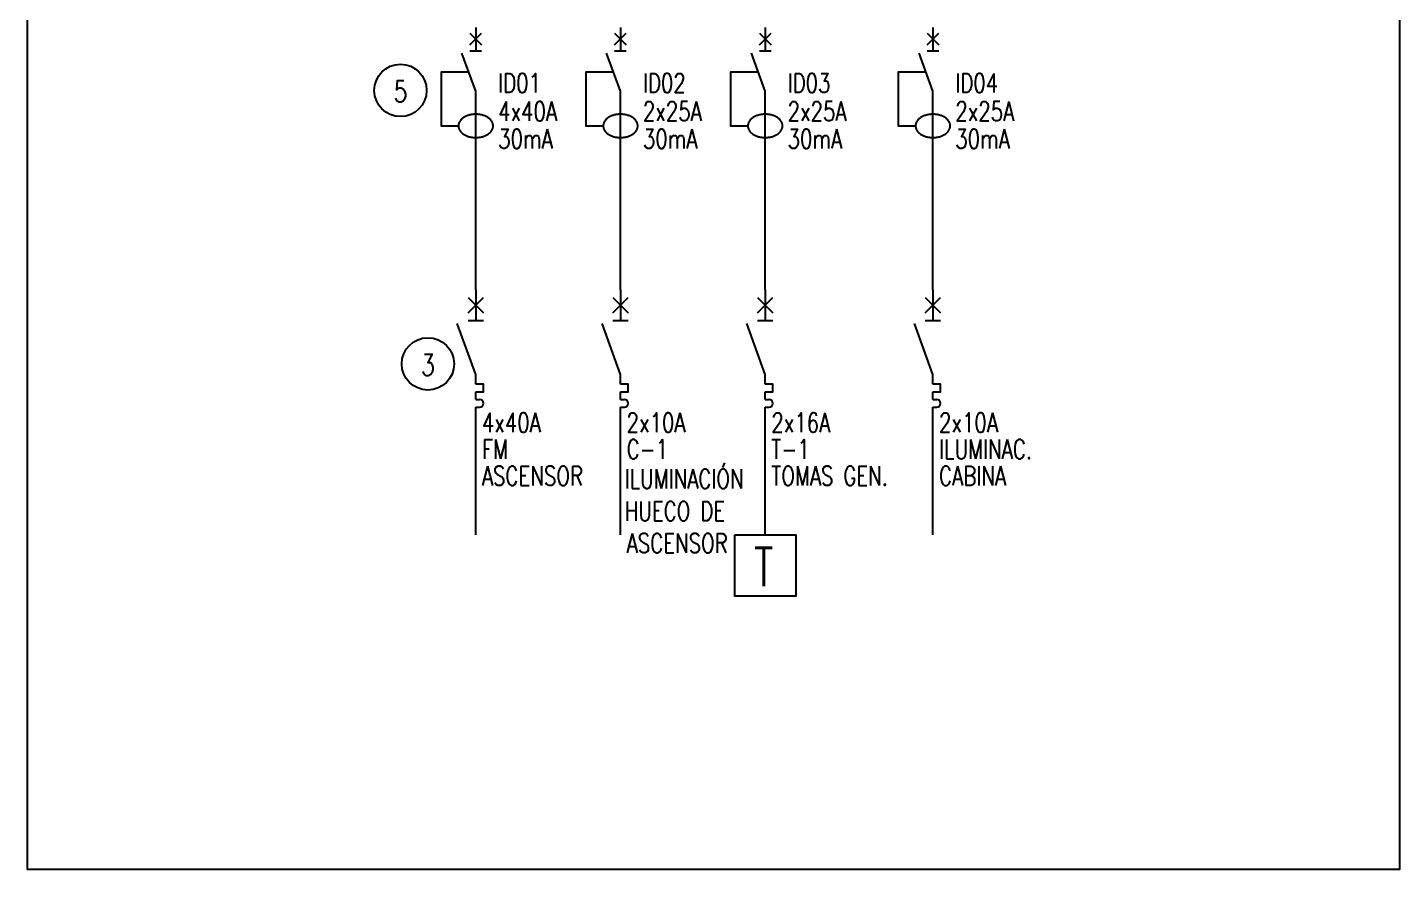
# Model space of a CAD drawing. Extents: x 3671.6 to 3684.4, y 1743.6 to 1759.8.
# Drawn here: x 3671.64 to 3684.43, y 1743.63 to 1751.48 of the extents above; entities that cross this region are included whole.
import ezdxf

# ---------------------------------------------------------------- set-up
doc = ezdxf.new("R2010")
doc.units = 0
doc.layers.get('0').update_dxf_attribs({"linetype": 'CONTINUOUS'})
for name, color, linetype in [('0-COUNTAREA', 152, 'CONTINUOUS'), ('OCJ-ESQUEMAS_UNIFILARES-C0', 170, 'CONTINUOUS'), ('OCJ-ESQUEMAS_UNIFILARES-C2', 10, 'CONTINUOUS'), ('OCJ-ESQUEMAS_UNIFILARES-CO', 7, 'CONTINUOUS')]:
    doc.layers.add(name, color=color, linetype=linetype)
doc.styles.add('OCJ-ESQUEMAS_UNIFILARES-C0', font='ROMANS.SHX', dxfattribs={"width": 0.75, "height": 0.175})

# ---------------------------------------------------------------- blocks, each defined once
blk = doc.blocks.new('OCJ-ESQUEMAS_UNIFILARES-CO')
for p, q in [((0, -1.013), (0.045, -1.013)), ((0, -1.103), (0.045, -1.103))]:
    blk.add_line(p, q)
for points in [[(-0.09, 0.177), (0.09, -0.003)], [(-0.09, -0.003), (0.09, 0.177)], [(0, 0.267), (0, -0.093)], [(0, -0.72), (-0.215, -0.128)], [(-0.09, -0.093), (0.09, -0.093)], [(0, -0.833), (0, -0.72)], [(0, -0.923), (0.09, -0.923), (0.09, -0.833), (0, -0.833)], [(0, -1.013), (0, -0.923)], [(0, -1.215), (0, -1.103)]]:
    blk.add_lwpolyline(points)
blk.add_arc((0.045, -1.058), 0.045, 270, 90)
blk = doc.blocks.new('*U20')
at = {"layer": 'OCJ-ESQUEMAS_UNIFILARES-CO', "style": 'OCJ-ESQUEMAS_UNIFILARES-C0', "width": 0.75}
for s, p in [('ILUMINACIÓN', (3677.206, 1747.183)), ('HUECO DE', (3677.206, 1746.883)), ('ASCENSOR', (3677.225, 1746.583))]:
    blk.add_text(s, height=0.18, dxfattribs=at).set_placement(p)
blk = doc.blocks.new('OCJ-ESQUEMAS_UNIFILARES-C0')
for points in [[(0, 0.177), (0, -0.093)], [(-0.068, 0.11), (0.068, -0.025)], [(-0.068, -0.025), (0.068, 0.11)], [(0, -0.565), (-0.162, -0.121)], [(-0.068, -0.093), (0.068, -0.093)], [(-0.081, -0.343), (-0.405, -0.343), (-0.405, -0.97), (-0.203, -0.97)], [(0, -1.308), (0, -0.565)]]:
    blk.add_lwpolyline(points)
blk.add_polyline3d([(0.203, -0.97, 0), (0.202, -0.963, 0), (0.202, -0.957, 0), (0.2, -0.95, 0), (0.199, -0.944, 0), (0.196, -0.937, 0), (0.194, -0.931, 0), (0.191, -0.924, 0), (0.187, -0.918, 0), (0.183, -0.912, 0), (0.179, -0.906, 0), (0.174, -0.9, 0), (0.168, -0.895, 0), (0.163, -0.889, 0), (0.157, -0.884, 0), (0.15, -0.879, 0), (0.143, -0.874, 0), (0.136, -0.869, 0), (0.128, -0.865, 0), (0.121, -0.861, 0), (0.113, -0.857, 0), (0.104, -0.854, 0), (0.095, -0.85, 0), (0.087, -0.847, 0), (0.077, -0.845, 0), (0.068, -0.842, 0), (0.059, -0.84, 0), (0.049, -0.838, 0), (0.04, -0.837, 0), (0.03, -0.836, 0), (0.02, -0.835, 0), (0.01, -0.834, 0), (0, -0.834, 0), (-0.01, -0.834, 0), (-0.02, -0.835, 0), (-0.03, -0.836, 0), (-0.04, -0.837, 0), (-0.049, -0.838, 0), (-0.059, -0.84, 0), (-0.068, -0.842, 0), (-0.077, -0.845, 0), (-0.087, -0.847, 0), (-0.095, -0.85, 0), (-0.104, -0.854, 0), (-0.113, -0.857, 0), (-0.121, -0.861, 0), (-0.128, -0.865, 0), (-0.136, -0.869, 0), (-0.143, -0.874, 0), (-0.15, -0.879, 0), (-0.157, -0.884, 0), (-0.163, -0.889, 0), (-0.168, -0.895, 0), (-0.174, -0.9, 0), (-0.179, -0.906, 0), (-0.183, -0.912, 0), (-0.187, -0.918, 0), (-0.191, -0.924, 0), (-0.194, -0.931, 0), (-0.196, -0.937, 0), (-0.199, -0.944, 0), (-0.2, -0.95, 0), (-0.202, -0.957, 0), (-0.202, -0.963, 0), (-0.203, -0.97, 0), (-0.202, -0.977, 0), (-0.202, -0.983, 0), (-0.2, -0.99, 0), (-0.199, -0.997, 0), (-0.196, -1.003, 0), (-0.194, -1.01, 0), (-0.191, -1.016, 0), (-0.187, -1.022, 0), (-0.183, -1.028, 0), (-0.179, -1.034, 0), (-0.174, -1.04, 0), (-0.168, -1.046, 0), (-0.163, -1.051, 0), (-0.157, -1.056, 0), (-0.15, -1.061, 0), (-0.143, -1.066, 0), (-0.136, -1.071, 0), (-0.128, -1.075, 0), (-0.121, -1.079, 0), (-0.113, -1.083, 0), (-0.104, -1.087, 0), (-0.095, -1.09, 0), (-0.087, -1.093, 0), (-0.077, -1.096, 0), (-0.068, -1.098, 0), (-0.059, -1.1, 0), (-0.049, -1.102, 0), (-0.04, -1.103, 0), (-0.03, -1.104, 0), (-0.02, -1.105, 0), (-0.01, -1.106, 0), (0, -1.106, 0), (0.01, -1.106, 0), (0.02, -1.105, 0), (0.03, -1.104, 0), (0.04, -1.103, 0), (0.049, -1.102, 0), (0.059, -1.1, 0), (0.068, -1.098, 0), (0.077, -1.096, 0), (0.087, -1.093, 0), (0.095, -1.09, 0), (0.104, -1.087, 0), (0.113, -1.083, 0), (0.121, -1.079, 0), (0.128, -1.075, 0), (0.136, -1.071, 0), (0.143, -1.066, 0), (0.15, -1.061, 0), (0.157, -1.056, 0), (0.163, -1.051, 0), (0.168, -1.046, 0), (0.174, -1.04, 0), (0.179, -1.034, 0), (0.183, -1.028, 0), (0.187, -1.022, 0), (0.191, -1.016, 0), (0.194, -1.01, 0), (0.196, -1.003, 0), (0.199, -0.997, 0), (0.2, -0.99, 0), (0.202, -0.983, 0), (0.202, -0.977, 0), (0.203, -0.97, 0)])

msp = doc.modelspace()

# ---------------------------------------------------------------- linework, layer by layer
at = {"layer": '0-COUNTAREA'}
msp.add_lwpolyline([(3671.637, 1759.807), (3684.434, 1759.807), (3684.434, 1743.629), (3671.637, 1743.629)], close=True, dxfattribs=at)
at = {"layer": 'OCJ-ESQUEMAS_UNIFILARES-C0'}
msp.add_lwpolyline([(3678.234, 1746.752), (3678.802, 1746.752), (3678.802, 1746.179), (3678.234, 1746.179)], close=True, dxfattribs=at)
at = {"layer": 'OCJ-ESQUEMAS_UNIFILARES-C2'}
for p, q in [((3675.818, 1749.038), (3675.818, 1750.325)), ((3677.168, 1749.038), (3677.168, 1750.325)), ((3678.518, 1749.038), (3678.518, 1750.325)), ((3680.082, 1749.038), (3680.082, 1750.325)), ((3675.818, 1746.752), (3675.818, 1747.926)), ((3677.168, 1746.752), (3677.168, 1747.926)), ((3678.518, 1746.752), (3678.518, 1747.926)), ((3680.082, 1746.752), (3680.082, 1747.926))]:
    msp.add_line(p, q, dxfattribs=at)
at = {"layer": 'OCJ-ESQUEMAS_UNIFILARES-CO'}
for centre in [(3675.116, 1750.897), (3675.372, 1748.346)]:
    msp.add_circle(centre, 0.244, dxfattribs=at)

# ---------------------------------------------------------------- block references
msp.add_blockref('*U20', (0, 0))
at = {"layer": 'OCJ-ESQUEMAS_UNIFILARES-C0', "xscale": 0.7999999999999546, "yscale": 0.7999999999999546, "zscale": 0.7999999999999546}
for name, p in [('OCJ-ESQUEMAS_UNIFILARES-C0', (3675.818, 1751.342)), ('OCJ-ESQUEMAS_UNIFILARES-C0', (3677.168, 1751.342)), ('OCJ-ESQUEMAS_UNIFILARES-C0', (3678.518, 1751.342)), ('OCJ-ESQUEMAS_UNIFILARES-C0', (3680.082, 1751.342)), ('OCJ-ESQUEMAS_UNIFILARES-CO', (3675.818, 1748.824)), ('OCJ-ESQUEMAS_UNIFILARES-CO', (3677.168, 1748.824)), ('OCJ-ESQUEMAS_UNIFILARES-CO', (3678.518, 1748.824)), ('OCJ-ESQUEMAS_UNIFILARES-CO', (3680.082, 1748.824))]:
    msp.add_blockref(name, p, dxfattribs=at)

# ---------------------------------------------------------------- texts
at = {"layer": 'OCJ-ESQUEMAS_UNIFILARES-CO', "style": 'OCJ-ESQUEMAS_UNIFILARES-C0', "width": 0.75}
for s, height, p in [('ID01', 0.18, (3676.027, 1750.876)), ('ID02', 0.18, (3677.377, 1750.876)), ('ID03', 0.18, (3678.727, 1750.876)), ('ID04', 0.18, (3680.291, 1750.876)), ('5', 0.2, (3675.052, 1750.787)), ('4x40A', 0.18, (3676.027, 1750.612)), ('2x25A', 0.18, (3677.377, 1750.612)), ('2x25A', 0.18, (3678.727, 1750.612)), ('2x25A', 0.18, (3680.291, 1750.612)), ('30mA', 0.18, (3676.027, 1750.355)), ('30mA', 0.18, (3677.377, 1750.355)), ('30mA', 0.18, (3678.727, 1750.355)), ('30mA', 0.18, (3680.291, 1750.355)), ('3', 0.2, (3675.308, 1748.236)), ('4x40A', 0.18, (3675.875, 1747.708)), ('2x10A', 0.18, (3677.225, 1747.708)), ('2x16A', 0.18, (3678.575, 1747.708)), ('2x10A', 0.18, (3680.139, 1747.708)), ('FM', 0.18, (3675.875, 1747.46)), ('C-1', 0.18, (3677.225, 1747.46)), ('T-1', 0.18, (3678.575, 1747.46)), ('ILUMINAC.', 0.18, (3680.139, 1747.46)), ('ASCENSOR', 0.18, (3675.875, 1747.211)), ('TOMAS GEN.', 0.18, (3678.575, 1747.211)), ('CABINA', 0.18, (3680.139, 1747.211))]:
    msp.add_text(s, height=height, dxfattribs=at).set_placement(p)
at = {"layer": 'OCJ-ESQUEMAS_UNIFILARES-CO', "color": 5, "style": 'OCJ-ESQUEMAS_UNIFILARES-C0', "width": 0.75}
msp.add_text('T', height=0.356, dxfattribs=at).set_placement((3678.412, 1746.273))

doc.saveas('drawing.dxf')
